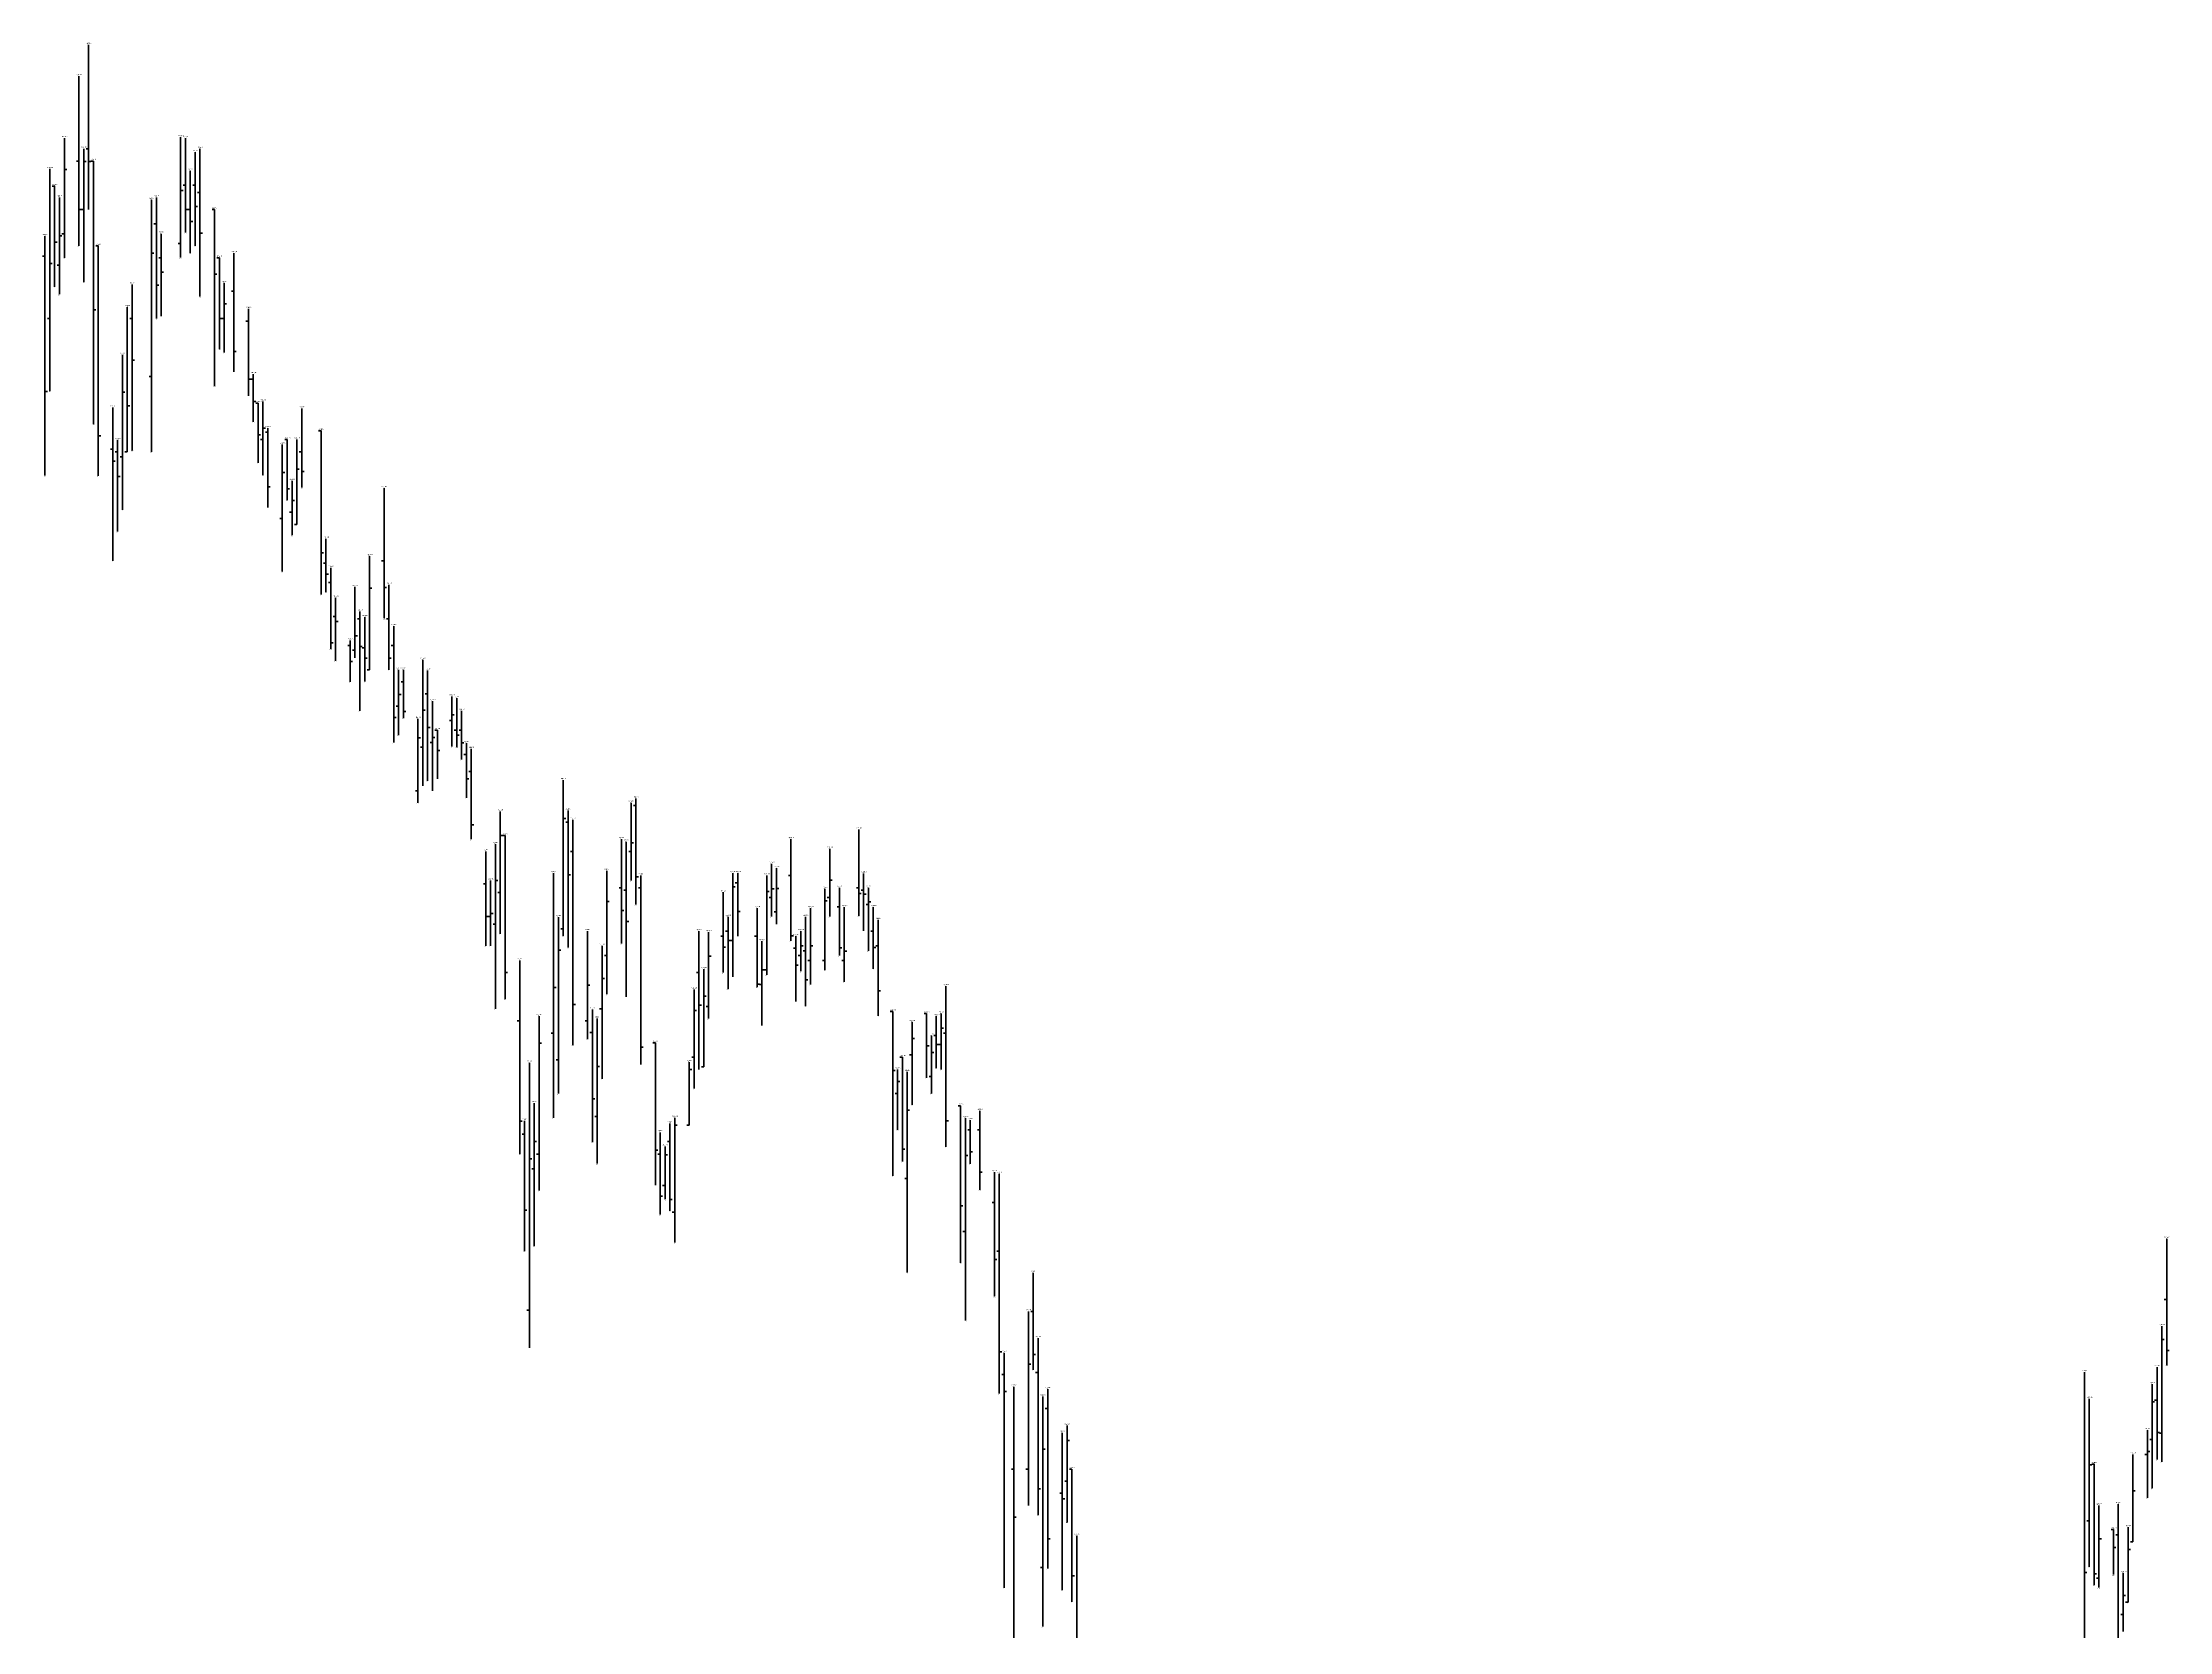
# Model space of a CAD drawing. Header units: inches. Extents: x 0 to 30000, y -20 to 2443.
# Drawn here: x 12357.5 to 12796.6, y 296.5 to 624.5 of the extents above; entities that cross this region are included whole.
import ezdxf

# ---------------------------------------------------------------- set-up
doc = ezdxf.new("R2010")
doc.units = ezdxf.units.IN
doc.header["$MEASUREMENT"] = 0
for name, color, linetype in [('DATE', 7, 'Continuous'), ('Graph', 7, 'Continuous'), ('Rate', 7, 'Continuous')]:
    doc.layers.add(name, color=color, linetype=linetype)
doc.styles.get("Standard").update_dxf_attribs({"font": 'arial.ttf'})

msp = doc.modelspace()

# ---------------------------------------------------------------- linework, layer by layer
at = {"layer": 'Graph', "color": 1, "lineweight": 35}
for p, q in [((12367, 624), (12367, 590)), ((12365, 617.5), (12365, 582.5)), ((12367, 602.5), (12366.5, 602.5)), ((12387, 604.7), (12387, 585.25)), ((12389, 601.8), (12389, 582.5)), ((12390, 602.5), (12390, 572)), ((12365, 600), (12364.5, 600)), ((12367, 599.925), (12367.5, 599.925)), ((12368, 600), (12367.5, 600)), ((12368, 600), (12368, 545.7)), ((12388, 598), (12388, 581)), ((12360, 594.825), (12359.5, 594.825)), ((12360, 594.825), (12360, 574)), ((12387, 595), (12386.5, 595)), ((12389, 595), (12388.5, 595)), ((12390, 593.5), (12389.5, 593.5)), ((12365, 589.975), (12365.5, 589.975)), ((12381, 592.5), (12381, 567.5)), ((12387, 589.975), (12387.5, 589.975)), ((12388, 589.975), (12387.5, 589.975)), ((12389, 590.625), (12389.5, 590.625)), ((12393, 590), (12392.5, 590)), ((12393, 590), (12393, 553.55)), ((12358, 584.5), (12358, 535.05)), ((12381, 587), (12380.5, 587)), ((12382, 585), (12382, 568)), ((12388, 587.525), (12388.5, 587.525)), ((12390, 585.075), (12390.5, 585.075)), ((12358, 580.375), (12357.5, 580.375)), ((12360, 583.275), (12360.5, 583.275)), ((12369, 582.5), (12368.5, 582.5)), ((12369, 582.5), (12369, 535)), ((12382, 580), (12381.5, 580)), ((12394, 580), (12393.5, 580)), ((12394, 580), (12394, 561.175)), ((12397, 580.95), (12397, 556.5)), ((12382, 577.025), (12382.5, 577.025)), ((12393, 576.625), (12393.5, 576.625)), ((12376, 574.5), (12376, 540.275)), ((12381, 574.35), (12381.5, 574.35)), ((12397, 573.125), (12396.5, 573.125)), ((12368, 569.25), (12368.5, 569.25)), ((12376, 567.5), (12375.5, 567.5)), ((12394, 567.525), (12394.5, 567.525)), ((12400, 566.95), (12399.5, 566.95)), ((12400, 569.5), (12400, 551.5)), ((12376, 558.9), (12376.5, 558.9)), ((12397, 560.675), (12397.5, 560.675)), ((12400, 555), (12400.5, 555)), ((12401, 555), (12400.5, 555)), ((12401, 556), (12401, 546.175)), ((12358, 552.45), (12358.5, 552.45)), ((12372, 549.125), (12372, 517.5)), ((12401, 550.325), (12401.5, 550.325)), ((12402, 550), (12401.5, 550)), ((12402, 550), (12402, 537.675)), ((12411, 548.9), (12411, 532.6)), ((12404, 544.875), (12404, 528.5)), ((12369, 543.275), (12369.5, 543.275)), ((12372, 540.5), (12371.5, 540.5)), ((12373, 542.4), (12373, 523.5)), ((12402, 543.475), (12402.5, 543.475)), ((12404, 544), (12403.5, 544)), ((12408, 542.5), (12407.5, 542.5)), ((12408, 542.5), (12408, 530)), ((12415, 544.325), (12414.5, 544.325)), ((12415, 544.325), (12415, 510.5)), ((12372, 538.05), (12372.5, 538.05)), ((12373, 540), (12372.5, 540)), ((12411, 540), (12410.5, 540)), ((12411, 535.925), (12411.5, 535.925)), ((12373, 534.875), (12373.5, 534.875)), ((12404, 532.775), (12404.5, 532.775)), ((12408, 532.35), (12408.5, 532.35)), ((12428, 532.45), (12428, 505.625)), ((12415, 519.125), (12415.5, 519.125)), ((12416, 522), (12416, 511)), ((12416, 517), (12415.5, 517)), ((12416, 514.725), (12416.5, 514.725)), ((12417, 516), (12417, 499.275)), ((12428, 517.5), (12427.5, 517.5)), ((12417, 513), (12416.5, 513)), ((12418, 509.825), (12418, 496.825)), ((12428, 511.975), (12428.5, 511.975)), ((12429, 512.5), (12429, 495)), ((12418, 506), (12417.5, 506)), ((12418, 504.925), (12418.5, 504.925)), ((12423, 505.5), (12422.5, 505.5)), ((12423, 507), (12423, 486.5)), ((12424, 505.85), (12424, 492.575)), ((12429, 505.5), (12428.5, 505.5)), ((12417, 500.575), (12417.5, 500.575)), ((12421, 501), (12421, 492.5)), ((12430, 504), (12430, 480)), ((12421, 500), (12420.5, 500)), ((12421, 496.675), (12421.5, 496.675)), ((12423, 499.8), (12423.5, 499.8)), ((12424, 499.5), (12423.5, 499.5)), ((12424, 497.4), (12424.5, 497.4)), ((12429, 497.4), (12429.5, 497.4)), ((12430, 500), (12429.5, 500)), ((12432, 492.5), (12431.5, 492.5)), ((12432, 495), (12432, 485)), ((12437, 494.8), (12437, 472.05)), ((12437, 490), (12436.5, 490)), ((12443, 489.15), (12443, 479.025)), ((12430, 485.15), (12430.5, 485.15)), ((12432, 486.4), (12432.5, 486.4)), ((12437, 483.075), (12437.5, 483.075)), ((12444, 486.5), (12444, 476.475)), ((12439, 482.5), (12438.5, 482.5)), ((12439, 482.5), (12439, 472.5)), ((12443, 482.5), (12442.5, 482.5)), ((12443, 481.475), (12443.5, 481.475)), ((12444, 482.5), (12443.5, 482.5)), ((12444, 479.9), (12444.5, 479.9)), ((12445, 479.85), (12445, 468.575)), ((12446, 478.675), (12446, 460)), ((12439, 478.3), (12439.5, 478.3)), ((12445, 477.5), (12444.5, 477.5)), ((12445, 472.5), (12445.5, 472.5)), ((12446, 474), (12445.5, 474)), ((12466, 465.95), (12466, 437.675)), ((12480, 467), (12479.5, 467)), ((12480, 468.4), (12480, 446.525)), ((12446, 462.975), (12446.5, 462.975)), ((12466, 463.5), (12465.5, 463.5)), ((12467, 464), (12467, 417.525)), ((12526, 462), (12526, 444.2)), ((12449, 457.5), (12449, 438)), ((12453, 460.75), (12452.5, 460.75)), ((12453, 460.75), (12453, 427)), ((12467, 457.5), (12466.5, 457.5)), ((12477, 460), (12477, 438.5)), ((12478, 459.5), (12478, 427.5)), ((12512, 460), (12512, 439)), ((12466, 452.65), (12466.5, 452.65)), ((12481, 452.5), (12481, 413.5)), ((12501, 453), (12501, 440)), ((12512, 452.5), (12511.5, 452.5)), ((12527, 452.95), (12527, 441.1)), ((12449, 450.775), (12448.5, 450.775)), ((12477, 450), (12476.5, 450)), ((12478, 449.5), (12477.5, 449.5)), ((12480, 452.225), (12480.5, 452.225)), ((12481, 449.95), (12480.5, 449.95)), ((12498, 448.975), (12498, 432.5)), ((12501, 451), (12500.5, 451)), ((12522, 450), (12522, 436)), ((12526, 450), (12525.5, 450)), ((12526, 448.775), (12526.5, 448.775)), ((12527, 449.5), (12526.5, 449.5)), ((12527, 448.675), (12527.5, 448.675)), ((12449, 444.025), (12449.5, 444.025)), ((12477, 445.325), (12477.5, 445.325)), ((12499, 444), (12499, 429.1)), ((12501, 445.075), (12501.5, 445.075)), ((12505, 445.75), (12505, 429.5)), ((12515, 444), (12515, 425.575)), ((12522, 446.05), (12521.5, 446.05)), ((12529, 446), (12529, 433.25)), ((12478, 443.05), (12478.5, 443.05)), ((12493, 441), (12493, 412.5)), ((12498, 440), (12497.5, 440)), ((12499, 441), (12498.5, 441)), ((12499, 439.125), (12499.5, 439.125)), ((12505, 440), (12504.5, 440)), ((12512, 440.075), (12512.5, 440.075)), ((12513, 440), (12513, 426.525)), ((12529, 441.05), (12528.5, 441.05)), ((12530, 443.375), (12530, 423.575)), ((12456, 435), (12456, 395)), ((12498, 437.75), (12498.5, 437.75)), ((12513, 437.5), (12512.5, 437.5)), ((12515, 437), (12514.5, 437)), ((12522, 437.6), (12522.5, 437.6)), ((12529, 437.675), (12529.5, 437.675)), ((12530, 438), (12529.5, 438)), ((12453, 432.475), (12453.5, 432.475)), ((12493, 432.5), (12492.5, 432.5)), ((12513, 433.975), (12513.5, 433.975)), ((12515, 430.95), (12515.5, 430.95)), ((12467, 425.9), (12467.5, 425.9)), ((12505, 430.1), (12505.5, 430.1)), ((12530, 428.7), (12530.5, 428.7)), ((12544, 429.7), (12544, 396.5)), ((12456, 422.5), (12455.5, 422.5)), ((12471, 424.85), (12471, 397.5)), ((12493, 425.775), (12493.5, 425.775)), ((12533, 424.45), (12532.5, 424.45)), ((12533, 424.45), (12533, 390.5)), ((12540, 424), (12539.5, 424)), ((12540, 424), (12540, 410.75)), ((12542, 423.475), (12542, 412.75)), ((12471, 420.1), (12470.5, 420.1)), ((12484, 418), (12483.5, 418)), ((12484, 418), (12484, 388.6)), ((12540, 417.325), (12540.5, 417.325)), ((12542, 419.5), (12541.5, 419.5)), ((12542, 417.6), (12542.5, 417.6)), ((12544, 420), (12543.5, 420)), ((12481, 417.075), (12481.5, 417.075)), ((12535, 415), (12534.5, 415)), ((12535, 415), (12535, 393.5)), ((12533, 412.275), (12533.5, 412.275)), ((12471, 406.4), (12471.5, 406.4)), ((12547, 405), (12546.5, 405)), ((12547, 405), (12547, 372.575)), ((12551, 403.95), (12551, 387.625)), ((12456, 401.8), (12456.5, 401.8)), ((12457, 401.85), (12457, 375)), ((12487, 401.3), (12487, 383.3)), ((12544, 401.85), (12544.5, 401.85)), ((12549, 400), (12548.5, 400)), ((12549, 402), (12549, 393)), ((12551, 400), (12550.5, 400)), ((12457, 399.1), (12456.5, 399.1)), ((12484, 395.85), (12484.5, 395.85)), ((12485, 399.5), (12485, 382.525)), ((12487, 397.6), (12486.5, 397.6)), ((12535, 396.05), (12535.5, 396.05)), ((12549, 395.5), (12549.5, 395.5)), ((12485, 395), (12484.5, 395)), ((12551, 391.25), (12551.5, 391.25)), ((12554, 391.25), (12554, 365.675)), ((12555, 390.925), (12555, 345.6)), ((12457, 383.45), (12457.5, 383.45)), ((12485, 386.325), (12485.5, 386.325)), ((12487, 385.65), (12487.5, 385.65)), ((12547, 384.35), (12547.5, 384.35)), ((12554, 385), (12553.5, 385)), ((12554, 373.225), (12554.5, 373.225)), ((12555, 375), (12554.5, 375)), ((12796, 377.5), (12796, 351.475)), ((12562, 370.5), (12562, 350.5)), ((12796, 365), (12795.5, 365)), ((12562, 362.55), (12561.5, 362.55)), ((12563, 357), (12563, 320.5)), ((12555, 354.225), (12555.5, 354.225)), ((12556, 353.95), (12556, 305.5)), ((12562, 353.625), (12562.5, 353.625)), ((12796, 354.475), (12796.5, 354.475)), ((12556, 349.5), (12555.5, 349.5)), ((12558, 347), (12558, 292.5)), ((12563, 349.95), (12562.5, 349.95)), ((12794, 351), (12794, 332)), ((12556, 345.975), (12556.5, 345.975)), ((12565, 342.5), (12564.5, 342.5)), ((12565, 346.5), (12565, 309.5)), ((12794, 344.2), (12793.5, 344.2)), ((12568, 337.5), (12568, 305)), ((12794, 337.525), (12794.5, 337.525)), ((12558, 330), (12557.5, 330)), ((12570, 330), (12569.5, 330)), ((12570, 330), (12570, 302.6)), ((12781, 331.025), (12780.5, 331.025)), ((12781, 331.025), (12781, 306.05)), ((12563, 325.925), (12563.5, 325.925)), ((12568, 325), (12567.5, 325)), ((12568, 323.825), (12568.5, 323.825)), ((12786, 322.775), (12786, 289)), ((12558, 320.075), (12558.5, 320.075)), ((12785, 317.5), (12784.5, 317.5)), ((12785, 317.5), (12785, 308.225)), ((12786, 316.4), (12785.5, 316.4)), ((12565, 315.625), (12565.5, 315.625)), ((12785, 313.775), (12785.5, 313.775)), ((12570, 307.975), (12570.5, 307.975)), ((12781, 308.375), (12781.5, 308.375))]:
    msp.add_line(p, q, dxfattribs=at)
at = {"layer": 'Graph', "color": 3, "lineweight": 35}
for p, q in [((12362, 604.7), (12362, 580)), ((12366, 602.5), (12366, 575)), ((12386, 604.925), (12386, 580.075)), ((12359, 598.325), (12359, 552.5)), ((12362, 598.225), (12362.5, 598.225)), ((12366, 599.875), (12366.5, 599.875)), ((12386, 593.925), (12386.5, 593.925)), ((12361, 592.5), (12361, 572.5)), ((12366, 590), (12365.5, 590)), ((12380, 592), (12380, 540)), ((12361, 584.55), (12361.5, 584.55)), ((12362, 585), (12361.5, 585)), ((12380, 580.975), (12380.5, 580.975)), ((12386, 583), (12385.5, 583)), ((12359, 578.875), (12359.5, 578.875)), ((12361, 578.5), (12360.5, 578.5)), ((12395, 574.75), (12395, 560.5)), ((12359, 567.5), (12358.5, 567.5)), ((12375, 569.85), (12375, 540)), ((12395, 567.5), (12394.5, 567.5)), ((12395, 570.5), (12395.5, 570.5)), ((12374, 559.975), (12374, 528)), ((12380, 555.5), (12379.5, 555.5)), ((12374, 552.275), (12374.5, 552.275)), ((12375, 549.475), (12375.5, 549.475)), ((12403, 550.325), (12403, 535.15)), ((12403, 544.875), (12403.5, 544.875)), ((12403, 542.5), (12402.5, 542.5)), ((12407, 541.5), (12407, 515.3)), ((12410, 542.5), (12410, 525)), ((12374, 538.95), (12373.5, 538.95)), ((12375, 540), (12374.5, 540)), ((12407, 535.7), (12407.5, 535.7)), ((12410, 536.4), (12410.5, 536.4)), ((12409, 534), (12409, 522.75)), ((12409, 527.5), (12408.5, 527.5)), ((12409, 529.925), (12409.5, 529.925)), ((12407, 526.2), (12406.5, 526.2)), ((12410, 525), (12409.5, 525)), ((12425, 518.45), (12425, 495)), ((12422, 512), (12422, 497.475)), ((12425, 511.8), (12425.5, 511.8)), ((12422, 502), (12422.5, 502)), ((12422, 499), (12421.5, 499)), ((12436, 497), (12436, 471)), ((12425, 495), (12424.5, 495)), ((12431, 495), (12431, 481.5)), ((12431, 487.5), (12430.5, 487.5)), ((12431, 489.875), (12431.5, 489.875)), ((12438, 488.5), (12438, 470)), ((12442, 489.45), (12442, 479.125)), ((12435, 484.85), (12435, 467.525)), ((12436, 486.625), (12436.5, 486.625)), ((12442, 484.5), (12441.5, 484.5)), ((12442, 485.7), (12442.5, 485.7)), ((12435, 480.95), (12435.5, 480.95)), ((12436, 479), (12435.5, 479)), ((12438, 480), (12437.5, 480)), ((12438, 480.975), (12438.5, 480.975)), ((12435, 470), (12434.5, 470)), ((12465, 472.2), (12465, 440.05)), ((12452, 465.725), (12452, 440.5)), ((12479, 467.5), (12479, 451.5)), ((12465, 464.25), (12465.5, 464.25)), ((12451, 459), (12451, 425)), ((12452, 460.75), (12452.5, 460.75)), ((12479, 457.5), (12478.5, 457.5)), ((12479, 459.275), (12479.5, 459.275)), ((12520, 458), (12520, 444.05)), ((12463, 452.975), (12463, 402.5)), ((12474, 453.5), (12474, 428)), ((12500, 453), (12500, 431.6)), ((12507, 452.5), (12507, 432)), ((12508, 454.9), (12508, 444.05)), ((12509, 454), (12509, 442.5)), ((12450, 451.5), (12450, 438)), ((12451, 451.475), (12451.5, 451.475)), ((12452, 449), (12451.5, 449)), ((12500, 450.15), (12500.5, 450.15)), ((12507, 449.2), (12507.5, 449.2)), ((12508, 448), (12507.5, 448)), ((12508, 449.775), (12508.5, 449.775)), ((12509, 449.825), (12509.5, 449.825)), ((12519, 449.75), (12519, 433)), ((12520, 448), (12519.5, 448)), ((12520, 451.55), (12520.5, 451.55)), ((12528, 450), (12528, 437)), ((12450, 444.025), (12449.5, 444.025)), ((12450, 444.7), (12450.5, 444.7)), ((12464, 443.9), (12464, 407.5)), ((12474, 447.125), (12474.5, 447.125)), ((12509, 445), (12508.5, 445)), ((12516, 445.775), (12516, 430.05)), ((12519, 447.275), (12519.5, 447.275)), ((12523, 445.95), (12523, 430.55)), ((12528, 446.5), (12527.5, 446.5)), ((12528, 447.1), (12528.5, 447.1)), ((12451, 442.5), (12450.5, 442.5)), ((12465, 441.5), (12464.5, 441.5)), ((12470, 441), (12470, 418.75)), ((12495, 440.8), (12495, 423.025)), ((12500, 439.125), (12499.5, 439.125)), ((12514, 441), (12514, 432.75)), ((12464, 437.125), (12464.5, 437.125)), ((12473, 438), (12473, 410.55)), ((12474, 436), (12473.5, 436)), ((12495, 435.9), (12495.5, 435.9)), ((12506, 438.95), (12506, 421.55)), ((12514, 436), (12513.5, 436)), ((12514, 437.975), (12514.5, 437.975)), ((12516, 435), (12515.5, 435)), ((12516, 437.975), (12516.5, 437.975)), ((12519, 435), (12518.5, 435)), ((12523, 435), (12522.5, 435)), ((12523, 436.875), (12523.5, 436.875)), ((12473, 431.225), (12473.5, 431.225)), ((12494, 433.2), (12494, 413)), ((12506, 433.05), (12506.5, 433.05)), ((12507, 433.05), (12506.5, 433.05)), ((12463, 429.375), (12463.5, 429.375)), ((12470, 429.85), (12470.5, 429.85)), ((12492, 429), (12492, 408.55)), ((12494, 427.625), (12494.5, 427.625)), ((12506, 430), (12505.5, 430)), ((12460, 423.5), (12460, 387.5)), ((12470, 422.5), (12469.5, 422.5)), ((12472, 423), (12472, 393.05)), ((12473, 425), (12472.5, 425)), ((12492, 424.625), (12492.5, 424.625)), ((12495, 425.5), (12494.5, 425.5)), ((12537, 422.25), (12537, 405.175)), ((12543, 424), (12543, 412.5)), ((12460, 417.925), (12460.5, 417.925)), ((12463, 420), (12462.5, 420)), ((12537, 418.875), (12537.5, 418.875)), ((12541, 419.45), (12541, 407.55)), ((12543, 417.6), (12542.5, 417.6)), ((12543, 421), (12543.5, 421)), ((12458, 413.825), (12458, 355.05)), ((12464, 414.5), (12463.5, 414.5)), ((12472, 413.125), (12472.5, 413.125)), ((12491, 414), (12491, 401)), ((12492, 415), (12491.5, 415)), ((12494, 413), (12493.5, 413)), ((12537, 415.5), (12536.5, 415.5)), ((12541, 416), (12541.5, 416)), ((12491, 412.475), (12491.5, 412.475)), ((12534, 412.5), (12534, 400.025)), ((12534, 409.975), (12534.5, 409.975)), ((12536, 412), (12536, 370.575)), ((12541, 411), (12540.5, 411)), ((12459, 405.5), (12459, 376)), ((12534, 407.5), (12533.5, 407.5)), ((12536, 404.1), (12536.5, 404.1)), ((12472, 402.75), (12471.5, 402.75)), ((12488, 402.5), (12488, 376.75)), ((12488, 400.95), (12488.5, 400.95)), ((12491, 401), (12490.5, 401)), ((12548, 402.45), (12548, 360.675)), ((12459, 397.625), (12459.5, 397.625)), ((12486, 396.575), (12486, 385.675)), ((12458, 394.025), (12458.5, 394.025)), ((12459, 392), (12458.5, 392)), ((12460, 395), (12459.5, 395)), ((12486, 394.825), (12486.5, 394.825)), ((12548, 394.75), (12548.5, 394.75)), ((12486, 388.55), (12485.5, 388.55)), ((12536, 390), (12535.5, 390)), ((12488, 383), (12487.5, 383)), ((12548, 379), (12547.5, 379)), ((12458, 362.825), (12457.5, 362.825)), ((12561, 362.5), (12561, 322.5)), ((12795, 359.5), (12795, 331.5)), ((12795, 356.75), (12795.5, 356.75)), ((12561, 351.675), (12561.5, 351.675)), ((12779, 350), (12779, 260.7)), ((12793, 347.5), (12793, 326.025)), ((12564, 344.95), (12564, 297.5)), ((12780, 344.5), (12780, 309.825)), ((12793, 343.875), (12793.5, 343.875)), ((12569, 339), (12569, 319)), ((12564, 334.075), (12564.5, 334.075)), ((12569, 335.925), (12569.5, 335.925)), ((12792, 338), (12792, 324.05)), ((12793, 336.075), (12792.5, 336.075)), ((12795, 337.4), (12794.5, 337.4)), ((12561, 330), (12560.5, 330)), ((12780, 330.875), (12780.5, 330.875)), ((12789, 333), (12789, 315)), ((12792, 333), (12791.5, 333)), ((12792, 333.6), (12792.5, 333.6)), ((12569, 327.5), (12568.5, 327.5)), ((12789, 325.475), (12789.5, 325.475)), ((12782, 322.5), (12782, 305.525)), ((12571, 316.2), (12571, 275.675)), ((12780, 319.325), (12779.5, 319.325)), ((12788, 318), (12788, 302.5)), ((12782, 315.625), (12782.5, 315.625)), ((12788, 313.375), (12788.5, 313.375)), ((12789, 315), (12788.5, 315)), ((12564, 309.65), (12563.5, 309.65)), ((12779, 308.675), (12779.5, 308.675)), ((12782, 307.5), (12781.5, 307.5)), ((12787, 308.475), (12787, 296.5)), ((12787, 303.925), (12787.5, 303.925)), ((12787, 300), (12786.5, 300)), ((12788, 302.5), (12787.5, 302.5))]:
    msp.add_line(p, q, dxfattribs=at)

# ---------------------------------------------------------------- texts
at = {"layer": 'DATE'}
for s, p in [('02Apr08', (12366.5, 624.25)), ('31Mar08', (12364.5, 617.75)), ('28Mar08', (12361.5, 604.95)), ('01Apr08', (12365.5, 602.75)), ('21Apr08', (12385.5, 605.175)), ('22Apr08', (12386.5, 604.95)), ('24Apr08', (12388.5, 602.05)), ('25Apr08', (12389.5, 602.75)), ('25Mar08', (12358.5, 598.575)), ('03Apr08', (12367.5, 600.25)), ('23Apr08', (12387.5, 598.25)), ('26Mar08', (12359.5, 595.075)), ('27Mar08', (12360.5, 592.75)), ('16Apr08', (12380.5, 592.75)), ('15Apr08', (12379.5, 592.25)), ('28Apr08', (12392.5, 590.25)), ('24Mar08', (12357.5, 584.75)), ('17Apr08', (12381.5, 585.25)), ('04Apr08', (12368.5, 582.75)), ('29Apr08', (12393.5, 580.25)), ('02May08', (12396.5, 581.2)), ('30Apr08', (12394.5, 575)), ('11Apr08', (12375.5, 574.75)), ('10Apr08', (12374.5, 570.1)), ('05May08', (12399.5, 569.75)), ('09Apr08', (12373.5, 560.225)), ('06May08', (12400.5, 556.25)), ('07Apr08', (12371.5, 549.375)), ('07May08', (12401.5, 550.25)), ('08May08', (12402.5, 550.575)), ('16May08', (12410.5, 549.15)), ('09May08', (12403.5, 545.125)), ('20May08', (12414.5, 544.575)), ('08Apr08', (12372.5, 542.65)), ('12May08', (12406.5, 541.75)), ('13May08', (12407.5, 542.75)), ('15May08', (12409.5, 542.75)), ('14May08', (12408.5, 534.25)), ('02Jun08', (12427.5, 532.7)), ('21May08', (12415.5, 522.25)), ('30May08', (12424.5, 518.7)), ('22May08', (12416.5, 516.25)), ('23May08', (12417.5, 510.075)), ('27May08', (12421.5, 512.25)), ('03Jun08', (12428.5, 512.75)), ('28May08', (12422.5, 507.25)), ('29May08', (12423.5, 506.1)), ('26May08', (12420.5, 501.25)), ('04Jun08', (12429.5, 504.25)), ('10Jun08', (12435.5, 497.25)), ('05Jun08', (12430.5, 495.25)), ('06Jun08', (12431.5, 495.25)), ('11Jun08', (12436.5, 495.05)), ('12Jun08', (12437.5, 488.75)), ('16Jun08', (12441.5, 489.7)), ('17Jun08', (12442.5, 489.4)), ('09Jun08', (12434.5, 485.1)), ('18Jun08', (12443.5, 486.75)), ('13Jun08', (12438.5, 482.75)), ('19Jun08', (12444.5, 480.1)), ('20Jun08', (12445.5, 478.925)), ('09Jul08', (12464.5, 472.45)), ('26Jun08', (12451.5, 465.975)), ('10Jul08', (12465.5, 466.2)), ('23Jul08', (12478.5, 467.75)), ('24Jul08', (12479.5, 468.65)), ('27Jun08', (12452.5, 461)), ('11Jul08', (12466.5, 464.25)), ('08Sep08', (12525.5, 462.25)), ('23Jun08', (12448.5, 457.75)), ('25Jun08', (12450.5, 459.25)), ('21Jul08', (12476.5, 460.25)), ('22Jul08', (12477.5, 459.75)), ('25Aug08', (12511.5, 460.25)), ('02Sep08', (12519.5, 458.25)), ('07Jul08', (12462.5, 453.225)), ('18Jul08', (12473.5, 453.75)), ('25Jul08', (12480.5, 452.75)), ('13Aug08', (12499.5, 453.25)), ('14Aug08', (12500.5, 453.25)), ('20Aug08', (12506.5, 452.75)), ('21Aug08', (12507.5, 455.15)), ('22Aug08', (12508.5, 454.25)), ('09Sep08', (12526.5, 453.2)), ('24Jun08', (12449.5, 451.75)), ('11Aug08', (12497.5, 449.225)), ('01Sep08', (12518.5, 450)), ('04Sep08', (12521.5, 450.25)), ('10Sep08', (12527.5, 450.25)), ('08Jul08', (12463.5, 444.15)), ('12Aug08', (12498.5, 444.25)), ('18Aug08', (12504.5, 446)), ('28Aug08', (12514.5, 444.25)), ('29Aug08', (12515.5, 446.025)), ('05Sep08', (12522.5, 446.2)), ('11Sep08', (12528.5, 446.25)), ('12Sep08', (12529.5, 443.625)), ('14Jul08', (12469.5, 441.25)), ('06Aug08', (12492.5, 441.25)), ('08Aug08', (12494.5, 441.05)), ('19Aug08', (12505.5, 439.2)), ('26Aug08', (12512.5, 440.25)), ('27Aug08', (12513.5, 441.25)), ('30Jun08', (12455.5, 435.25)), ('17Jul08', (12472.5, 438.25)), ('07Aug08', (12493.5, 433.45)), ('05Aug08', (12491.5, 429.25)), ('26Sep08', (12543.5, 429.95)), ('04Jul08', (12459.5, 423.75)), ('15Jul08', (12470.5, 425.1)), ('16Jul08', (12471.5, 423.25)), ('15Sep08', (12532.5, 424.7)), ('19Sep08', (12536.5, 422.5)), ('22Sep08', (12539.5, 424.25)), ('24Sep08', (12541.5, 423.725)), ('25Sep08', (12542.5, 424.25)), ('28Jul08', (12483.5, 418.25)), ('23Sep08', (12540.5, 419.7)), ('02Jul08', (12457.5, 414.075)), ('04Aug08', (12490.5, 414.25)), ('16Sep08', (12533.5, 412.75)), ('17Sep08', (12534.5, 415.25)), ('18Sep08', (12535.5, 412.25)), ('03Jul08', (12458.5, 405.75)), ('29Sep08', (12546.5, 405.25)), ('03Oct08', (12550.5, 404.2)), ('01Jul08', (12456.5, 402.1)), ('29Jul08', (12484.5, 399.75)), ('31Jul08', (12486.5, 401.55)), ('01Aug08', (12487.5, 402.75)), ('30Sep08', (12547.5, 402.7)), ('01Oct08', (12548.5, 402.25)), ('30Jul08', (12485.5, 396.825)), ('06Oct08', (12553.5, 391.5)), ('07Oct08', (12554.5, 391.175)), ('05Jun09', (12795.5, 377.75)), ('14Oct08', (12561.5, 370.75)), ('13Oct08', (12560.5, 362.75)), ('15Oct08', (12562.5, 357.25)), ('04Jun09', (12794.5, 359.75)), ('08Oct08', (12555.5, 354.2)), ('03Jun09', (12793.5, 351.25)), ('10Oct08', (12557.5, 347.25)), ('17Oct08', (12564.5, 346.75)), ('19May09', (12778.5, 350.25)), ('02Jun09', (12792.5, 347.75)), ('16Oct08', (12563.5, 345.2)), ('20May09', (12779.5, 344.75)), ('21Oct08', (12568.5, 339.25)), ('01Jun09', (12791.5, 338.25)), ('20Oct08', (12567.5, 337.75)), ('22Oct08', (12569.5, 330.25)), ('21May09', (12780.5, 331.275)), ('29May09', (12788.5, 333.25)), ('22May09', (12781.5, 322.75)), ('26May09', (12785.5, 323.025)), ('23Oct08', (12570.5, 316.45)), ('25May09', (12784.5, 317.75)), ('28May09', (12787.5, 318.25)), ('27May09', (12786.5, 308.725))]:
    msp.add_text(s, height=0.2, dxfattribs=at).set_placement(p)
at = {"layer": 'Rate'}
for s, p in [('1248', (12366.75, 624.1)), ('1235', (12364.75, 617.6)), ('1209.4', (12361.75, 604.8)), ('1205', (12365.75, 602.6)), ('1209.85', (12385.75, 605.025)), ('1209.4', (12386.75, 604.8)), ('1203.6', (12388.75, 601.9)), ('1205', (12389.75, 602.6)), ('1196.65', (12358.75, 598.425)), ('1200', (12367.75, 600.1)), ('1196', (12387.75, 598.1)), ('1189.65', (12359.75, 594.925)), ('1185', (12360.75, 592.6)), ('1180', (12366.75, 589.8)), ('1184', (12379.75, 592.1)), ('1185', (12380.75, 592.6)), ('1180', (12392.75, 590.1)), ('1169', (12357.75, 584.6)), ('1170', (12381.75, 585.1)), ('1170.5', (12386.75, 585.05)), ('1160', (12361.75, 579.8)), ('1165', (12364.75, 582.3)), ('1165', (12368.75, 582.6)), ('1160.15', (12385.75, 579.875)), ('1162', (12387.75, 580.8)), ('1165', (12388.75, 582.3)), ('1160', (12393.75, 580.1)), ('1161.9', (12396.75, 581.05)), ('1148', (12359.75, 573.8)), ('1145', (12360.75, 572.3)), ('1150', (12365.75, 574.8)), ('1149', (12375.75, 574.6)), ('1144', (12389.75, 571.8)), ('1149.5', (12394.75, 574.85)), ('1139.7', (12374.75, 569.95)), ('1135', (12380.75, 567.3)), ('1136', (12381.75, 567.8)), ('1139', (12399.75, 569.6)), ('1119.95', (12373.75, 560.075)), ('1122.35', (12393.75, 560.975)), ('1121', (12394.75, 560.3)), ('1107.1', (12392.75, 553.35)), ('1113', (12396.75, 556.3)), ('1112', (12400.75, 556.1)), ('1105', (12358.75, 552.3)), ('1098.25', (12371.75, 549.225)), ('1103', (12399.75, 551.3)), ('1100', (12401.75, 550.1)), ('1100.65', (12402.75, 550.425)), ('1097.8', (12410.75, 549)), ('1091.4', (12367.75, 545.5)), ('1092.35', (12400.75, 545.975)), ('1089.75', (12403.75, 544.975)), ('1088.65', (12414.75, 544.425)), ('1084.8', (12372.75, 542.5)), ('1080.55', (12375.75, 540.075)), ('1083', (12406.75, 541.6)), ('1085', (12407.75, 542.6)), ('1085', (12409.75, 542.6)), ('1080', (12374.75, 539.8)), ('1080', (12379.75, 539.8)), ('1075.35', (12401.75, 537.475)), ('1070.1', (12357.75, 534.85)), ('1070', (12368.75, 534.8)), ('1070.3', (12402.75, 534.95)), ('1068', (12408.75, 534.1)), ('1065.2', (12410.75, 532.4)), ('1064.9', (12427.75, 532.55)), ('1056', (12373.75, 527.8)), ('1057', (12403.75, 528.3)), ('1060', (12407.75, 529.8)), ('1047', (12372.75, 523.3)), ('1045.5', (12408.75, 522.55)), ('1050', (12409.75, 524.8)), ('1044', (12415.75, 522.1)), ('1036.9', (12424.75, 518.55)), ('1035', (12371.75, 517.3)), ('1030.6', (12406.75, 515.1)), ('1032', (12416.75, 516.1)), ('1021', (12414.75, 510.3)), ('1022', (12415.75, 510.8)), ('1019.65', (12417.75, 509.925)), ('1024', (12421.75, 512.1)), ('1025', (12428.75, 512.6)), ('1014', (12422.75, 507.1)), ('1011.7', (12423.75, 505.95)), ('1011.25', (12427.75, 505.425)), ('1002', (12420.75, 501.1)), ('1008', (12429.75, 504.1)), ('998.55', (12416.75, 499.075)), ('993.65', (12417.75, 496.625)), ('994.95', (12421.75, 497.275)), ('994', (12435.75, 497.1)), ('985', (12420.75, 492.3)), ('985.15', (12423.75, 492.375)), ('990', (12424.75, 494.8)), ('990', (12428.75, 494.8)), ('990', (12430.75, 495.1)), ('990', (12431.75, 495.1)), ('989.6', (12436.75, 494.9)), ('977', (12437.75, 488.6)), ('978.9', (12441.75, 489.55)), ('978.3', (12442.75, 489.25)), ('973', (12422.75, 486.3)), ('970', (12431.75, 484.8)), ('969.7', (12434.75, 484.95)), ('973', (12443.75, 486.6)), ('960', (12429.75, 479.8)), ('963', (12430.75, 481.3)), ('965', (12438.75, 482.6)), ('958.25', (12441.75, 478.925)), ('958.05', (12442.75, 478.825)), ('959.7', (12444.75, 479.95)), ('957.35', (12445.75, 478.775)), ('952.95', (12443.75, 476.275)), ('942', (12435.75, 470.8)), ('944.1', (12436.75, 471.85)), ('940', (12437.75, 469.8)), ('945', (12438.75, 472.3)), ('944.4', (12464.75, 472.3)), ('935.05', (12434.75, 467.325)), ('937.15', (12444.75, 468.375)), ('931.45', (12451.75, 465.825)), ('931.9', (12465.75, 466.05)), ('935', (12478.75, 467.6)), ('936.8', (12479.75, 468.5)), ('928', (12466.75, 464.1)), ('924', (12525.75, 462.1)), ('920', (12445.75, 459.8)), ('915', (12448.75, 457.6)), ('918', (12450.75, 459.1)), ('921.5', (12452.75, 460.85)), ('920', (12476.75, 460.1)), ('919', (12477.75, 459.6)), ('920', (12511.75, 460.1)), ('916', (12519.75, 458.1)), ('905.95', (12462.75, 453.075)), ('907', (12473.75, 453.6)), ('905', (12480.75, 452.6)), ('906', (12499.75, 453.1)), ('906', (12500.75, 453.1)), ('905', (12506.75, 452.6)), ('909.8', (12507.75, 455)), ('908', (12508.75, 454.1)), ('905.9', (12526.75, 453.05)), ('903', (12449.75, 451.6)), ('903', (12478.75, 451.3)), ('897.95', (12497.75, 449.075)), ('899.5', (12518.75, 449.85)), ('900', (12521.75, 450.1)), ('900', (12527.75, 450.1)), ('887.8', (12463.75, 444)), ('893.05', (12479.75, 446.325)), ('888', (12498.75, 444.1)), ('891.5', (12504.75, 445.85)), ('888.1', (12507.75, 443.85)), ('888', (12514.75, 444.1)), ('891.55', (12515.75, 445.875)), ('888.1', (12519.75, 443.85)), ('891.9', (12522.75, 446.05)), ('888.4', (12525.75, 444)), ('892', (12528.75, 446.1)), ('886.75', (12529.75, 443.475)), ('881', (12451.75, 440.3)), ('880.1', (12464.75, 439.85)), ('882', (12469.75, 441.1)), ('882', (12492.75, 441.1)), ('881.6', (12494.75, 440.9)), ('880', (12500.75, 439.8)), ('877.9', (12505.75, 439.05)), ('885', (12508.75, 442.3)), ('880', (12512.75, 440.1)), ('882', (12513.75, 441.1)), ('882.2', (12526.75, 440.9)), ('876', (12448.75, 437.8)), ('876', (12449.75, 437.8)), ('870', (12455.75, 435.1)), ('875.35', (12465.75, 437.475)), ('876', (12472.75, 438.1)), ('877', (12476.75, 438.3)), ('878', (12511.75, 438.8)), ('872', (12521.75, 435.8)), ('874', (12527.75, 436.8)), ('866.4', (12493.75, 433.3)), ('865', (12497.75, 432.3)), ('863.2', (12499.75, 431.4)), ('864', (12506.75, 431.8)), ('865.5', (12513.75, 432.55)), ('866', (12518.75, 432.8)), ('861.1', (12522.75, 430.35)), ('866.5', (12528.75, 433.05)), ('854', (12452.75, 426.8)), ('856', (12473.75, 427.8)), ('855', (12477.75, 427.3)), ('858', (12491.75, 429.1)), ('858.2', (12498.75, 428.9)), ('859', (12504.75, 429.3)), ('853.05', (12512.75, 426.325)), ('860.1', (12515.75, 429.85)), ('859.4', (12543.75, 429.8)), ('850', (12450.75, 424.8)), ('847', (12459.75, 423.6)), ('849.7', (12470.75, 424.95)), ('846', (12471.75, 423.1)), ('846.05', (12494.75, 422.825)), ('851.15', (12514.75, 425.375)), ('847.15', (12529.75, 423.375)), ('848.9', (12532.75, 424.55)), ('844.5', (12536.75, 422.35)), ('848', (12539.75, 424.1)), ('846.95', (12541.75, 423.575)), ('848', (12542.75, 424.1)), ('835.05', (12466.75, 417.325)), ('837.5', (12469.75, 418.55)), ('836', (12483.75, 418.1)), ('843.1', (12505.75, 421.35)), ('838.9', (12540.75, 419.55)), ('827.65', (12457.75, 413.925)), ('827', (12480.75, 413.3)), ('828', (12490.75, 414.1)), ('826', (12493.75, 412.8)), ('830', (12534.75, 415.1)), ('821.1', (12472.75, 410.35)), ('817.1', (12491.75, 408.35)), ('825', (12492.75, 412.3)), ('825', (12533.75, 412.6)), ('824', (12535.75, 412.1)), ('821.5', (12539.75, 410.55)), ('825.5', (12541.75, 412.55)), ('825', (12542.75, 412.3)), ('811', (12458.75, 405.6)), ('815', (12463.75, 407.3)), ('810.35', (12536.75, 404.975)), ('815.1', (12540.75, 407.35)), ('810', (12546.75, 405.1)), ('807.9', (12550.75, 404.05)), ('803.7', (12456.75, 401.95)), ('805', (12462.75, 402.3)), ('799', (12484.75, 399.6)), ('802.6', (12486.75, 401.4)), ('805', (12487.75, 402.6)), ('802', (12490.75, 400.8)), ('800.05', (12533.75, 399.825)), ('804.9', (12547.75, 402.55)), ('804', (12548.75, 402.1)), ('795', (12470.75, 397.3)), ('793.15', (12485.75, 396.675)), ('793', (12543.75, 396.3)), ('790', (12455.75, 394.8)), ('786.1', (12471.75, 392.85)), ('787', (12534.75, 393.3)), ('786', (12548.75, 392.8)), ('782.5', (12553.75, 391.35)), ('781.85', (12554.75, 391.025)), ('775', (12459.75, 387.3)), ('777.2', (12483.75, 388.4)), ('781', (12532.75, 390.3)), ('775.25', (12550.75, 387.425)), ('765.05', (12484.75, 382.325)), ('771.35', (12485.75, 385.475)), ('766.6', (12486.75, 383.1)), ('755', (12795.75, 377.6)), ('750', (12456.75, 374.8)), ('752', (12458.75, 375.8)), ('753.5', (12487.75, 376.55)), ('741.15', (12535.75, 370.375)), ('745.15', (12546.75, 372.375)), ('741', (12561.75, 370.6)), ('731.35', (12553.75, 365.475)), ('721.35', (12547.75, 360.475)), ('725', (12560.75, 362.6)), ('714', (12562.75, 357.1)), ('719', (12794.75, 359.6)), ('710.1', (12457.75, 354.85)), ('707.9', (12555.75, 354.05)), ('702.95', (12795.75, 351.275)), ('694', (12557.75, 347.1)), ('701', (12561.75, 350.3)), ('700', (12778.75, 350.1)), ('695', (12792.75, 347.6)), ('702', (12793.75, 351.1)), ('691.2', (12554.75, 345.4)), ('689.9', (12563.75, 345.05)), ('693', (12564.75, 346.6)), ('689', (12779.75, 344.6)), ('678', (12568.75, 339.1)), ('676', (12791.75, 338.1)), ('675', (12567.75, 337.6)), ('660', (12569.75, 330.1)), ('662.05', (12780.75, 331.125)), ('666', (12788.75, 333.1)), ('664', (12793.75, 331.8)), ('663', (12794.75, 331.3)), ('652.05', (12792.75, 325.825)), ('645', (12560.75, 322.3)), ('645', (12781.75, 322.6)), ('645.55', (12785.75, 322.875)), ('648.1', (12791.75, 323.85)), ('641', (12562.75, 320.3)), ('638', (12568.75, 318.8)), ('632.4', (12570.75, 316.3)), ('635', (12784.75, 317.6)), ('636', (12787.75, 318.1)), ('630', (12788.75, 314.8)), ('619', (12564.75, 309.3)), ('619.65', (12779.75, 309.625)), ('616.45', (12784.75, 308.025)), ('616.95', (12786.75, 308.575)), ('611', (12555.75, 305.3)), ('610', (12567.75, 304.8)), ('612.1', (12780.75, 305.85)), ('611.05', (12781.75, 305.325)), ('605.2', (12569.75, 302.4)), ('605', (12787.75, 302.3)), ('595', (12563.75, 297.3))]:
    msp.add_text(s, height=0.1, dxfattribs=at).set_placement(p)

doc.saveas('drawing.dxf')
